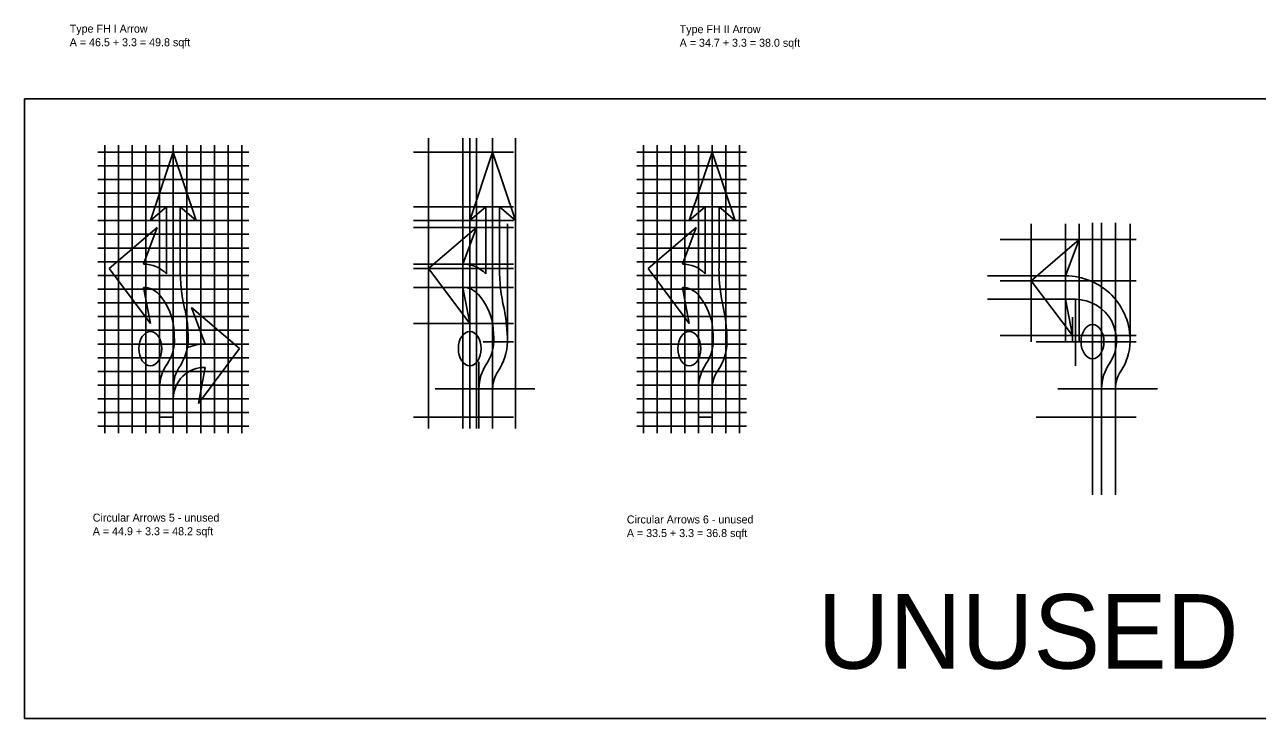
# Model space of a CAD drawing. Extents: x -781 to -513, y 487 to 613.
# Drawn here: x -685 to -595.1, y 487 to 537.6 of the extents above; entities that cross this region are included whole.
import ezdxf

# ---------------------------------------------------------------- set-up
doc = ezdxf.new("R2010")
doc.units = 0
for name, color, linetype in [('60 Nongeo Data', 7, 'Continuous'), ('rd_MISC', 7, 'Continuous'), ('rd_NO-PLOT', 7, 'Continuous'), ('rd_PAVEMENT', 7, 'Continuous')]:
    doc.layers.add(name, color=color, linetype=linetype)

msp = doc.modelspace()

# ---------------------------------------------------------------- linework, layer by layer
at = {"layer": '60 Nongeo Data'}
msp.add_lwpolyline([(-684.992, 532.198), (-528.464, 532.198), (-528.464, 487.015), (-684.992, 487.015)], close=True, dxfattribs=at)
at = {"layer": 'rd_MISC'}
for p, q in [((-679.156, 528.82), (-679.156, 507.82)), ((-678.156, 528.82), (-678.156, 507.82)), ((-677.156, 528.82), (-677.156, 507.82)), ((-676.156, 528.82), (-676.156, 507.82)), ((-675.156, 528.82), (-675.156, 507.82)), ((-674.156, 528.82), (-674.156, 507.82)), ((-673.156, 528.82), (-673.156, 507.82)), ((-672.156, 528.82), (-672.156, 507.82)), ((-671.156, 528.82), (-671.156, 507.82)), ((-670.156, 528.82), (-670.156, 507.82)), ((-669.156, 528.82), (-669.156, 507.82)), ((-639.862, 528.82), (-639.862, 507.82)), ((-638.862, 528.82), (-638.862, 507.82)), ((-637.862, 528.82), (-637.862, 507.82)), ((-636.862, 528.82), (-636.862, 507.82)), ((-635.862, 528.82), (-635.862, 507.82)), ((-634.862, 528.82), (-634.862, 507.82)), ((-633.862, 528.82), (-633.862, 507.82)), ((-632.862, 528.82), (-632.862, 507.82)), ((-679.656, 528.32), (-668.656, 528.32)), ((-640.362, 528.32), (-632.362, 528.32)), ((-679.656, 527.32), (-668.656, 527.32)), ((-640.362, 527.32), (-632.362, 527.32)), ((-679.656, 526.32), (-668.656, 526.32)), ((-640.362, 526.32), (-632.362, 526.32)), ((-679.656, 525.32), (-668.656, 525.32)), ((-640.362, 525.32), (-632.362, 525.32)), ((-679.656, 524.32), (-668.656, 524.32)), ((-640.362, 524.32), (-632.362, 524.32)), ((-679.656, 523.32), (-668.656, 523.32)), ((-640.362, 523.32), (-632.362, 523.32)), ((-679.656, 522.32), (-668.656, 522.32)), ((-640.362, 522.32), (-632.362, 522.32)), ((-679.656, 521.32), (-668.656, 521.32)), ((-640.362, 521.32), (-632.362, 521.32)), ((-679.656, 520.32), (-668.656, 520.32)), ((-640.362, 520.32), (-632.362, 520.32)), ((-679.656, 519.32), (-668.656, 519.32)), ((-640.362, 519.32), (-632.362, 519.32)), ((-679.656, 518.32), (-668.656, 518.32)), ((-640.362, 518.32), (-632.362, 518.32)), ((-679.656, 517.32), (-668.656, 517.32)), ((-640.362, 517.32), (-632.362, 517.32)), ((-679.656, 516.32), (-668.656, 516.32)), ((-640.362, 516.32), (-632.362, 516.32)), ((-679.656, 515.32), (-668.656, 515.32)), ((-640.362, 515.32), (-632.362, 515.32)), ((-679.656, 514.32), (-668.656, 514.32)), ((-640.362, 514.32), (-632.362, 514.32)), ((-679.656, 513.32), (-668.656, 513.32)), ((-640.362, 513.32), (-632.362, 513.32)), ((-679.656, 512.32), (-668.656, 512.32)), ((-640.362, 512.32), (-632.362, 512.32)), ((-679.656, 511.32), (-668.656, 511.32)), ((-640.362, 511.32), (-632.362, 511.32)), ((-679.656, 510.32), (-668.656, 510.32)), ((-640.362, 510.32), (-632.362, 510.32)), ((-679.656, 509.32), (-668.656, 509.32)), ((-640.362, 509.32), (-632.362, 509.32)), ((-679.656, 508.32), (-668.656, 508.32)), ((-640.362, 508.32), (-632.362, 508.32))]:
    msp.add_line(p, q, dxfattribs=at)
at = {"layer": 'rd_NO-PLOT'}
for p, q in [((-655.534, 508.161), (-655.534, 529.331)), ((-653.034, 508.161), (-653.034, 529.331)), ((-652.534, 508.161), (-652.534, 529.331)), ((-652.034, 508.161), (-652.034, 529.331)), ((-650.867, 508.161), (-650.867, 529.331)), ((-649.201, 508.161), (-649.201, 529.331)), ((-656.633, 528.32), (-649.352, 528.32)), ((-652.534, 523.32), (-650.867, 528.32)), ((-649.201, 523.32), (-650.867, 528.32)), ((-656.633, 524.32), (-649.352, 524.32)), ((-652.534, 523.32), (-651.367, 524.32)), ((-651.367, 519.435), (-651.367, 524.32)), ((-650.367, 519.82), (-650.367, 524.32)), ((-649.201, 523.32), (-650.367, 524.32)), ((-656.633, 523.32), (-649.352, 523.32)), ((-607.129, 503.322), (-607.129, 523.152)), ((-606.463, 503.322), (-606.463, 523.152)), ((-605.463, 503.322), (-605.463, 523.152)), ((-656.633, 522.82), (-649.352, 522.82)), ((-655.534, 519.82), (-652.034, 522.82)), ((-653.034, 520.154), (-652.034, 522.82)), ((-649.785, 514.487), (-649.785, 523.086)), ((-611.589, 514.487), (-611.589, 523.086)), ((-609.089, 514.487), (-609.089, 523.086)), ((-608.089, 514.487), (-608.089, 523.086)), ((-604.38, 514.487), (-604.38, 523.086)), ((-613.852, 521.933), (-603.948, 521.933)), ((-611.589, 518.933), (-608.089, 521.933)), ((-609.089, 519.287), (-608.089, 521.933)), ((-656.633, 520.154), (-649.352, 520.154)), ((-656.633, 519.82), (-649.352, 519.82)), ((-655.534, 519.82), (-652.534, 515.82)), ((-609.088, 519.287), (-614.774, 519.287)), ((-613.852, 518.933), (-603.948, 518.933)), ((-608.589, 514.933), (-611.589, 518.933)), ((-656.633, 518.445), (-649.352, 518.445)), ((-653.034, 518.445), (-652.534, 515.82)), ((-609.088, 517.579), (-614.774, 517.579)), ((-609.089, 517.579), (-608.589, 514.933)), ((-609.089, 517.579), (-608.38, 517.579)), ((-608.38, 517.579), (-608.38, 512.723)), ((-608.589, 514.487), (-608.589, 516.281)), ((-656.633, 515.82), (-649.352, 515.82)), ((-652.534, 508.161), (-652.534, 515.819)), ((-651.567, 514.487), (-649.352, 514.487)), ((-613.852, 514.933), (-603.948, 514.933)), ((-611.229, 514.487), (-603.948, 514.487)), ((-651.867, 508.161), (-651.867, 513.025)), ((-655.063, 511.049), (-647.782, 511.049)), ((-651.867, 508.987), (-651.867, 511.049)), ((-650.867, 511.049), (-650.867, 508.987)), ((-609.658, 511.049), (-602.377, 511.049)), ((-606.463, 508.987), (-606.463, 511.049)), ((-605.463, 511.049), (-605.463, 508.987)), ((-656.633, 508.987), (-649.352, 508.987)), ((-650.867, 508.987), (-651.867, 508.987)), ((-611.229, 508.987), (-603.948, 508.987)), ((-605.463, 508.987), (-606.463, 508.987))]:
    msp.add_line(p, q, dxfattribs=at)
for centre, radius, start, end in [((-653.034, 517.862), 2.292, 43.34176, 90), ((-637.451, 519.82), 12.917, 180, 193.02545), ((-609.089, 514.579), 4.709, 358.88605, 90.0039), ((-653.034, 516.945), 1.5, 40.82422, 90), ((-655.368, 514.931), 4.583, 11.18785, 40.80093), ((-662.701, 514.378), 12.917, 0.48197, 11.29913), ((-608.38, 514.579), 3, 325.80604, 90.00996), ((-662.701, 514.378), 11.917, 0.56146, 6.95016), ((-653.784, 514.579), 3, 325.79608, 358.3962), ((-653.784, 514.579), 4, 325.81809, 358.68089), ((-608.379, 514.579), 4, 325.81809, 358.68089), ((-648.576, 511.049), 3.292, 145.80311, 180), ((-648.576, 511.049), 2.292, 145.77534, 180), ((-603.171, 511.049), 3.292, 145.80311, 180), ((-603.171, 511.049), 2.292, 145.77534, 180)]:
    msp.add_arc(centre, radius, start, end, dxfattribs=at)
for centre in [(-652.534, 513.987), (-607.129, 514.487)]:
    msp.add_ellipse(centre, major_axis=(0, 1.25), ratio=0.666667, dxfattribs=at)
at = {"layer": 'rd_PAVEMENT'}
for p, q in [((-675.823, 523.32), (-674.156, 528.32)), ((-674.156, 528.32), (-672.49, 523.32)), ((-636.529, 523.32), (-634.862, 528.32)), ((-634.862, 528.32), (-633.196, 523.32)), ((-674.656, 524.32), (-675.823, 523.32)), ((-674.656, 519.435), (-674.656, 524.32)), ((-672.49, 523.32), (-673.656, 524.32)), ((-673.656, 524.32), (-673.656, 519.82)), ((-635.362, 524.32), (-636.529, 523.32)), ((-635.362, 519.435), (-635.362, 524.32)), ((-633.196, 523.32), (-634.362, 524.32)), ((-634.362, 524.32), (-634.362, 519.82)), ((-678.823, 519.82), (-675.323, 522.82)), ((-675.323, 522.82), (-676.323, 520.154)), ((-639.529, 519.82), (-636.029, 522.82)), ((-636.029, 522.82), (-637.029, 520.154)), ((-675.823, 515.82), (-678.823, 519.82)), ((-636.529, 515.82), (-639.529, 519.82)), ((-676.323, 518.445), (-675.823, 515.82)), ((-637.029, 518.445), (-636.529, 515.82)), ((-671.823, 514.32), (-672.823, 516.987)), ((-672.823, 516.987), (-669.323, 513.987)), ((-669.323, 513.987), (-672.323, 509.987)), ((-672.323, 509.987), (-671.823, 512.612)), ((-675.156, 508.987), (-675.156, 511.049)), ((-674.131, 511.306), (-674.131, 510.598)), ((-635.862, 508.987), (-635.862, 511.049)), ((-634.862, 511.049), (-634.862, 508.987)), ((-674.156, 510.341), (-674.156, 508.987)), ((-674.156, 508.987), (-675.156, 508.987)), ((-634.862, 508.987), (-635.862, 508.987))]:
    msp.add_line(p, q, dxfattribs=at)
for centre, radius, start, end in [((-676.323, 517.862), 2.292, 43.34176, 90), ((-660.74, 519.82), 12.917, 180, 192.98043), ((-637.029, 517.862), 2.292, 43.34176, 90), ((-621.446, 519.82), 12.917, 180, 193.02545), ((-676.323, 516.945), 1.5, 40.82422, 90), ((-678.657, 514.931), 4.583, 11.18785, 40.80093), ((-637.029, 516.945), 1.5, 40.82422, 90), ((-639.363, 514.931), 4.583, 11.18785, 40.80093), ((-685.911, 514.008), 12.917, 8.10798, 13.02545), ((-646.696, 514.378), 12.917, 2.09717, 11.29913), ((-685.99, 514.378), 11.917, 0.56146, 6.95016), ((-685.989, 514.688), 12.917, 359.48961, 5.06915), ((-646.696, 514.378), 11.917, 2.01768, 6.95016), ((-677.073, 514.579), 3, 325.95481, 358.3962), ((-677.048, 514.835), 4, 325.81809, 352.53812), ((-677.073, 514.579), 4, 352.53812, 359.91589), ((-671.823, 511.029), 3.292, 90, 112.9574), ((-637.779, 514.579), 3, 325.79608, 4.18294), ((-637.779, 514.579), 4, 325.81809, 3.89826), ((-671.865, 511.049), 3.292, 145.80311, 180), ((-671.865, 510.321), 2.292, 88.95586, 179.4887), ((-671.839, 511.306), 2.292, 145.97554, 180), ((-632.571, 511.049), 3.292, 145.94777, 180), ((-632.571, 511.049), 2.292, 145.97554, 180)]:
    msp.add_arc(centre, radius, start, end, dxfattribs=at)
for centre in [(-675.823, 513.987), (-675.823, 513.987), (-636.529, 513.987)]:
    msp.add_ellipse(centre, major_axis=(0, 1.25), ratio=0.666667, dxfattribs=at)

# ---------------------------------------------------------------- texts
at = {"layer": '60 Nongeo Data'}
msp.add_text('UNUSED', height=5.4375, dxfattribs=at).set_placement((-627.182, 490.639))
at = {"layer": 'rd_NO-PLOT'}
for s, p in [('Type FH I Arrow', (-681.705, 537.031)), ('Type FH II Arrow', (-637.23, 536.993)), ('A = 46.5 + 3.3 = 49.8 sqft', (-681.705, 536.039)), ('A = 34.7 + 3.3 = 38.0 sqft', (-637.23, 536.001)), ('Circular Arrows 5 - unused', (-680.026, 501.364)), ('Circular Arrows 6 - unused', (-641.082, 501.231)), ('A = 44.9 + 3.3 = 48.2 sqft', (-680.026, 500.373)), ('A = 33.5 + 3.3 = 36.8 sqft', (-641.082, 500.239))]:
    msp.add_text(s, height=0.58333, dxfattribs=at).set_placement(p)

doc.saveas('drawing.dxf')
